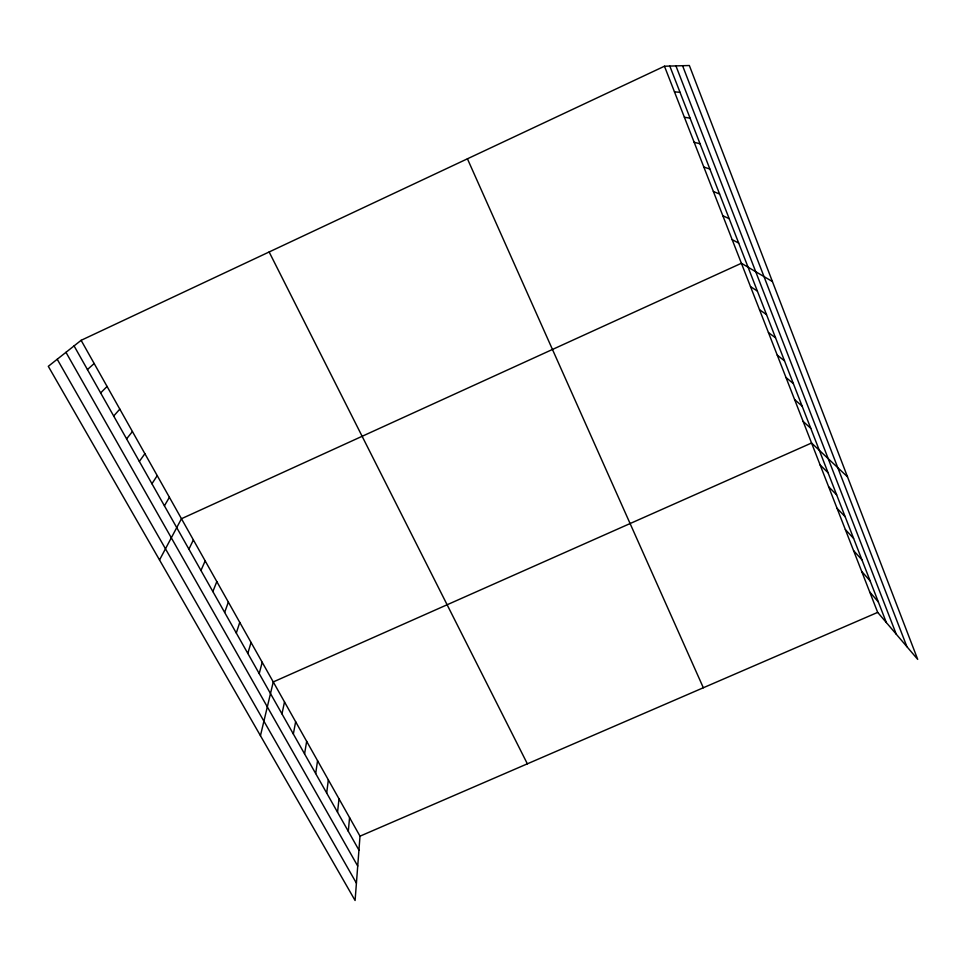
<?xml version="1.0" encoding="UTF-8"?>
<svg xmlns="http://www.w3.org/2000/svg" width="966" height="966" viewBox="0 0 966 966"><rect width="100%" height="100%" fill="white"/><g stroke="black" fill="none" stroke-linecap="round" stroke-linejoin="round"><path stroke-width="1.45" d="M81.12 340.322L360.004 836.17L355.09 900.481L48.3 366.319L81.12 340.322L664.463 66.219L689.35 65.519L917.7 659.367L877.683 612.384L664.463 66.219M348.303 831.279L349.559 817.598M337.545 812.237L339.006 798.846M326.677 793.001L328.343 779.876M315.677 773.549L317.56 760.713M304.568 753.878L306.669 741.333M293.338 733.991L295.644 721.747M281.975 713.886L284.511 701.944M260.446 735.694L273.257 681.936L811.561 443.008L847.508 476.83M259.214 673.604L262.209 662.302M247.815 653.427L251.051 642.45M236.296 633.044L239.761 622.382M224.655 612.42L228.35 602.108M212.87 591.578L216.819 581.592M200.964 570.495L205.166 560.872M188.913 549.171L193.381 539.909M159.523 559.978L181.463 518.718L741.393 263.271L772.414 281.541M164.413 505.798L169.412 497.297M151.952 483.749L157.216 475.622M139.346 461.434L144.888 453.706M126.594 438.866L132.427 431.548M113.686 416.032L119.82 409.125M100.633 392.933L107.069 386.46M87.435 369.555L94.173 363.518M360.004 836.17L877.683 612.384M674.485 91.879L680.004 92.289M684.387 117.236L690.074 118.178M694.168 142.292L700.036 143.765M703.84 167.058L709.865 169.05M713.391 191.534L719.585 194.021M722.834 215.72L729.197 218.702M732.168 239.64L738.688 243.094M750.522 286.636L757.332 291.02M759.53 309.736L766.497 314.566M768.453 332.582L775.553 337.834M777.268 355.162L784.501 360.849M785.986 377.489L793.352 383.599M794.607 399.574L802.106 406.082M803.132 421.405L810.764 428.312M820.158 465.008L828.031 472.7M828.647 486.767L836.641 494.834M837.051 508.285L845.165 516.725M845.359 529.573L853.582 538.364M853.57 550.608L861.913 559.761M861.696 571.425L870.149 580.928M869.738 592.013L878.287 601.854M57.223 359.255L356.418 883.153M65.966 352.324L357.722 866.043M74.068 345.9L358.941 850.116M269.14 251.969L527.364 763.828M467.423 158.798L703.333 687.756M669.8 66.062L886.341 622.539M675.934 65.893L896.243 634.167M682.576 65.712L906.893 646.677"/></g></svg>
